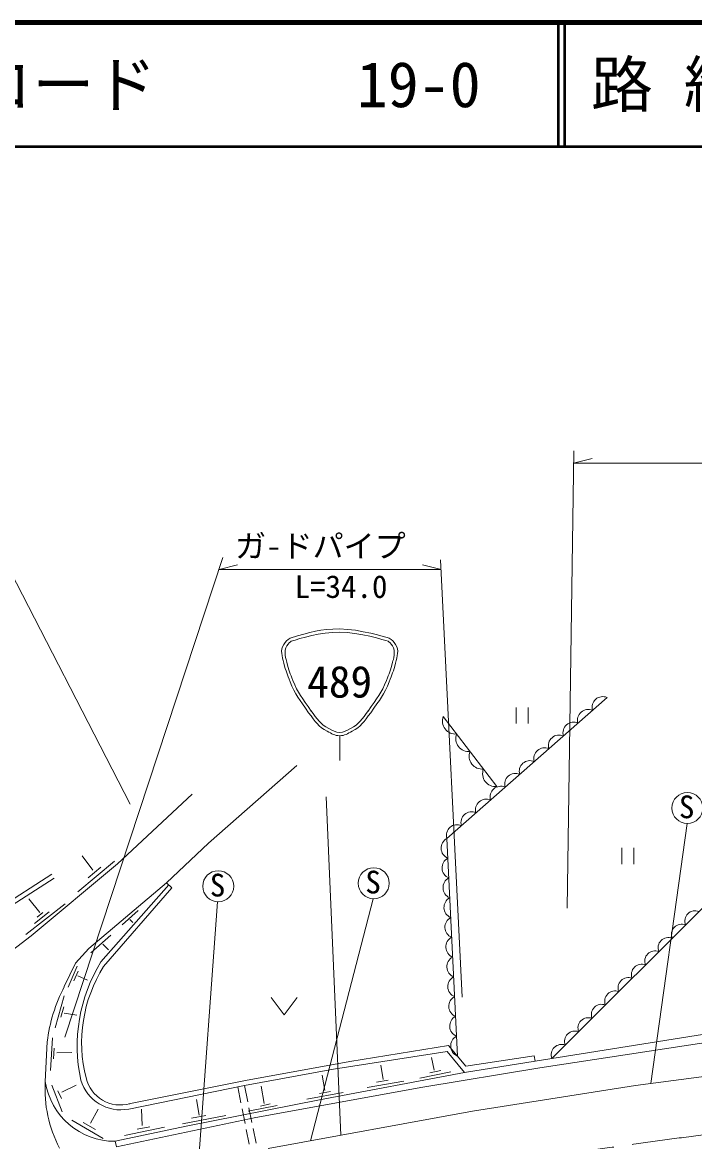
# Model space of a CAD drawing. Units: millimetres, scale not verified. Extents: x 40000 to 680000, y 20000 to 380000.
# Drawn here: x 134574 to 188738, y 289797 to 380000 of the extents above; entities that cross this region are included whole.
import ezdxf
from ezdxf.enums import TextEntityAlignment as Align

# ---------------------------------------------------------------- set-up
doc = ezdxf.new("R2010")
doc.units = ezdxf.units.MM
doc.header["$LTSCALE"] = 1000
doc.linetypes.add('CHAIN', pattern=[18.5, 12, -1.5, 3.5, -1.5])
for name, color, linetype, lineweight in [('M-BGD', 7, 'Continuous', 13), ('M-BMK', 2, 'CHAIN', 13), ('M-STR-HTXT', 7, 'Continuous', 13), ('M-STR-STRC', 7, 'Continuous', 13), ('M-TTL', 2, 'Continuous', 140), ('M-TTL-LINE', 7, 'Continuous', 50)]:
    doc.layers.add(name, color=color, linetype=linetype, lineweight=lineweight)
doc.layers.add('M-TTL-TXT', color=7, linetype='Continuous')
doc.styles.add('ＭＳ ゴシック', font='')
doc.styles.get('ＭＳ ゴシック').set_extended_font_data('MS Gothic')

msp = doc.modelspace()

# ---------------------------------------------------------------- linework, layer by layer
at = {"layer": 'M-BGD'}
for p, q in [((174347, 324797), (174347, 323497)), ((175322, 323497), (175322, 324797)), ((168486, 324062), (172805, 318412)), ((203069, 322341), (177246, 296498)), ((142226, 312189), (148261, 317790)), ((188133, 315434), (185210, 294478)), ((149563, 313847), (146195, 310640)), ((182866, 313466), (182866, 312166)), ((183841, 312166), (183841, 313466)), ((135276, 306369), (142226, 312189)), ((139029, 309938), (142000, 312409)), ((140251, 311673), (139397, 312817)), ((136942, 311343), (107712, 292525)), ((139883, 311055), (140896, 311923)), ((137128, 311042), (107898, 292224)), ((146195, 310640), (139921, 305351)), ((146365, 310483), (140907, 304280)), ((146195, 310640), (146610, 310258)), ((146610, 310258), (141110, 303902)), ((134842, 306479), (138018, 308970)), ((135967, 308260), (135091, 309373)), ((150294, 309128), (148774, 288113)), ((135538, 307366), (136738, 308313)), ((135774, 307875), (136230, 308269)), ((142601, 307272), (143905, 308435)), ((143233, 307693), (143484, 307447)), ((115138, 290977), (135276, 306369)), ((140087, 305007), (141688, 306439)), ((138857, 304169), (139921, 305351)), ((141046, 305709), (141507, 305253)), ((137953, 302285), (138857, 304169)), ((138250, 302250), (138995, 303942)), ((138724, 302768), (139057, 303530)), ((139039, 303153), (139819, 302811)), ((137946, 301543), (137209, 298958)), ((154606, 301405), (155656, 300005)), ((155656, 300005), (156706, 301405)), ((137911, 300658), (137683, 299825)), ((137946, 300158), (138954, 299983)), ((175884, 296282), (192253, 298880)), ((136418, 294634), (136583, 297832)), ((136992, 298151), (136835, 295522)), ((192490, 298230), (176278, 295742)), ((137141, 297327), (137089, 296468)), ((137361, 296942), (138561, 296985)), ((168802, 297048), (159639, 295636)), ((160949, 296261), (168920, 297535)), ((170209, 295379), (168802, 297048)), ((170314, 295865), (168920, 297535)), ((152555, 294710), (160949, 296261)), ((163639, 294794), (163458, 295970)), ((167760, 295566), (167539, 296589)), ((175884, 296282), (170209, 295379)), ((175805, 296715), (170314, 295865)), ((175805, 296715), (175884, 296282)), ((159639, 295636), (152466, 294311)), ((158511, 293156), (170209, 295379)), ((158949, 293913), (158730, 295149)), ((169084, 295408), (166594, 294900)), ((166828, 294178), (176278, 295742)), ((167401, 295329), (168277, 295540)), ((183966, 294312), (193917, 295643)), ((136957, 294349), (137790, 292193)), ((137746, 293771), (138903, 294349)), ((143138, 292832), (152555, 294710)), ((152466, 294311), (143138, 292418)), ((151933, 294203), (152184, 292931)), ((152466, 294311), (152732, 293009)), ((153388, 291732), (166828, 294178)), ((154043, 292863), (153807, 294265)), ((162365, 294169), (165310, 294671)), ((163119, 294589), (164036, 294741)), ((170854, 292249), (183966, 294312)), ((137431, 293893), (137720, 293262)), ((148805, 291937), (148594, 293199)), ((157494, 293220), (160431, 293755)), ((158511, 293676), (159396, 293843)), ((140054, 291291), (140673, 292425)), ((144229, 291085), (144177, 292400)), ((147764, 291040), (158511, 293156)), ((152280, 292440), (152513, 291263)), ((152764, 292238), (155104, 292705)), ((152832, 292519), (153072, 291344)), ((153763, 292661), (154543, 292837)), ((138552, 291514), (141088, 290058)), ((142161, 289365), (153388, 291732)), ((147477, 291240), (150961, 291910)), ((148213, 291700), (149344, 291897)), ((154383, 289245), (170854, 292249)), ((139476, 291332), (140469, 290766)), ((147764, 291040), (142047, 289821)), ((142793, 290289), (146017, 290967)), ((143822, 290809), (144847, 290993)), ((152609, 290772), (152842, 289595)), ((153172, 290854), (153412, 289678)), ((142047, 289821), (142161, 289365))]:
    msp.add_line(p, q, dxfattribs=at)
msp.add_lwpolyline([(181687, 325590), (168774, 314235), (169621, 296695)], dxfattribs=at)
for centre in [(188153, 316684), (150353, 310377), (162884, 310621)]:
    msp.add_circle(centre, 1250, dxfattribs=at)
for centre, radius, start, end in [((181338, 324803), 861, 66.11077, 196.54236), ((169455, 323684), 1040, 158.68421, 276.10423), ((180164, 323770), 861, 66.11077, 196.54236), ((178991, 322738), 861, 66.11077, 196.54236), ((170535, 322272), 1040, 158.68421, 276.10423), ((177817, 321706), 861, 66.11077, 196.54236), ((171614, 320859), 1040, 158.68421, 276.10423), ((176643, 320674), 861, 66.11077, 196.54236), ((175469, 319641), 861, 66.11077, 196.54236), ((172694, 319447), 1040, 158.68421, 276.10423), ((174295, 318609), 861, 66.11077, 196.54236), ((173121, 317577), 861, 66.11077, 196.54236), ((171947, 316545), 861, 66.11077, 196.54236), ((170773, 315512), 861, 66.11077, 196.54236), ((169600, 314480), 861, 66.11077, 196.54236), ((169199, 313456), 887, 118.63568, 246.89199), ((169276, 311862), 887, 118.63568, 246.89199), ((169353, 310267), 887, 118.63568, 246.89199), ((169430, 308673), 887, 118.63568, 246.89199), ((169507, 307078), 887, 118.63568, 246.89199), ((188777, 307572), 829, 68.41914, 201.62571), ((187701, 306495), 829, 68.41914, 201.62571), ((169584, 305484), 887, 118.63568, 246.89199), ((186625, 305418), 829, 68.41914, 201.62571), ((185549, 304341), 829, 68.41914, 201.62571), ((151978, 297488), 12988, 148.47284, 192.175), ((169661, 303889), 887, 118.63568, 246.89199), ((184473, 303264), 829, 68.41914, 201.62571), ((150918, 297764), 11569, 147.96158, 194.2103), ((149204, 296385), 12704, 152.32941, 173.46249), ((169738, 302295), 887, 118.63568, 246.89199), ((183397, 302188), 829, 68.41914, 201.62571), ((169815, 300700), 887, 118.63568, 246.89199), ((182321, 301111), 829, 68.41914, 201.62571), ((181245, 300034), 829, 68.41914, 201.62571), ((169892, 299106), 887, 118.63568, 246.89199), ((180169, 298957), 829, 68.41914, 201.62571), ((179093, 297880), 829, 68.41914, 201.62571), ((169969, 297511), 887, 118.63568, 246.89199), ((178017, 296803), 829, 68.41914, 201.62571), ((146487, 294002), 10089, 176.40908, 207.91011), ((142018, 295485), 5664, 188.64, 270.29307), ((142504, 295725), 3367, 196.84621, 280.83753), ((142473, 295601), 2852, 193.71461, 285.25956), ((273597, -342241), 634641, 89.36713, 98.61527), ((271025, -324271), 616214, 89.10539, 98.62002)]:
    msp.add_arc(centre, radius, start, end, dxfattribs=at)
at = {"layer": 'M-BMK'}
msp.add_arc((263034, -277558), 572652, 96.76228, 106.73343, dxfattribs=at)
at = {"layer": 'M-STR-HTXT'}
for p, q in [((178995, 345470), (178461, 308609)), ((178981, 344468), (180481, 344843)), ((178981, 344468), (320135, 344468)), ((132611, 337616), (143250, 316985)), ((150732, 336879), (138002, 298206)), ((168272, 336679), (170019, 301446)), ((150416, 335917), (151916, 336292)), ((150416, 335917), (168310, 335917)), ((168310, 335917), (166810, 336292)), ((162842, 309372), (157779, 289864))]:
    msp.add_line(p, q, dxfattribs=at)
at = {"layer": 'M-STR-STRC'}
for p, q in [((160139, 322508), (160139, 320508)), ((156683, 320109), (149563, 313847)), ((159052, 317583), (160220, 290310))]:
    msp.add_line(p, q, dxfattribs=at)
for points, knots in [([(156139, 330365), (157838, 330894), (158549, 331120), (160139, 331113), (161728, 331107), (163901, 330438), (164139, 330365)], [0, 0, 0, 0, 1, 1, 1, 2, 2, 2, 2]), ([(156139, 330365), (155902, 330218), (155790, 330096), (155639, 329865), (155318, 329375), (155504, 328940), (155639, 328365)], [0, 0, 0, 0, 1, 1, 1, 2, 2, 2, 2]), ([(156236, 330126), (156974, 330356), (158588, 330859), (160139, 330859), (161689, 330859), (163803, 330207), (164041, 330133)], [0, 0, 0, 0, 1, 1, 1, 2, 2, 2, 2]), ([(164139, 330365), (164375, 330218), (164488, 330096), (164639, 329865), (164960, 329375), (164773, 328940), (164639, 328365)], [0, 0, 0, 0, 1, 1, 1, 2, 2, 2, 2]), ([(156232, 330130), (156178, 330082), (155999, 329925), (155889, 329761), (155601, 329335), (155821, 328623), (155876, 328444)], [0, 0, 0, 0, 1, 1, 1, 2, 2, 2, 2]), ([(164043, 330133), (164098, 330085), (164278, 329926), (164389, 329761), (164677, 329334), (164456, 328621), (164401, 328442)], [0, 0, 0, 0, 1, 1, 1, 2, 2, 2, 2]), ([(155639, 328365), (155819, 327666), (155906, 327437), (156139, 326865), (156568, 325810), (156877, 325456), (157639, 324365)], [0, 0, 0, 0, 1, 1, 1, 2, 2, 2, 2]), ([(155876, 328444), (156053, 327757), (156139, 327532), (156367, 326970), (156792, 325925), (157098, 325574), (157853, 324494)], [0, 0, 0, 0, 1, 1, 1, 2, 2, 2, 2]), ([(164402, 328444), (164225, 327757), (164139, 327532), (163910, 326970), (163486, 325925), (163180, 325574), (162425, 324494)], [0, 0, 0, 0, 1, 1, 1, 2, 2, 2, 2]), ([(164639, 328365), (164459, 327666), (164371, 327437), (164139, 326865), (163710, 325810), (163401, 325456), (162639, 324365)], [0, 0, 0, 0, 1, 1, 1, 2, 2, 2, 2]), ([(157639, 324365), (158188, 323638), (158398, 323236), (159139, 322865), (159510, 322679), (159724, 322508), (160139, 322508), (160554, 322508), (160768, 322679), (161139, 322865), (161880, 323236), (162089, 323638), (162639, 324365)], [0, 0, 0, 0, 1, 1, 1, 2, 2, 2, 3, 3, 3, 4, 4, 4, 4]), ([(157816, 324542), (158351, 323834), (158551, 323434), (159276, 323081), (159598, 322925), (159781, 322774), (160139, 322774), (160497, 322774), (160680, 322925), (161002, 323081), (161727, 323434), (161927, 323834), (162462, 324542)], [0, 0, 0, 0, 1, 1, 1, 2, 2, 2, 3, 3, 3, 4, 4, 4, 4])]:
    msp.add_open_spline(points, degree=3, knots=knots, dxfattribs=at)
at = {"layer": 'M-TTL'}
msp.add_line((680000, 380000), (40000, 380000), dxfattribs=at)
at = {"layer": 'M-TTL-LINE'}
for p, q in [((177750, 380000), (177750, 370000)), ((178250, 380000), (178250, 370000)), ((40000, 370000), (680000, 370000))]:
    msp.add_line(p, q, dxfattribs=at)

# ---------------------------------------------------------------- texts
at = {"layer": 'M-BGD', "style": 'ＭＳ ゴシック'}
for p in [(187474, 315310), (149675, 309003), (162206, 309247)]:
    msp.add_text('S', height=1833, dxfattribs=at).set_placement(p, align=Align.BOTTOM_LEFT)
at = {"layer": 'M-STR-HTXT', "style": 'ＭＳ ゴシック'}
for s, p in [('ガ-ドパイプ', (151711, 336330)), ('L=34.0', (156508, 333063))]:
    msp.add_text(s, height=1833, dxfattribs=at).set_placement(p, align=Align.BOTTOM_LEFT)
at = {"layer": 'M-STR-STRC', "style": 'ＭＳ ゴシック'}
msp.add_text('489', height=2566, dxfattribs=at).set_placement((160139, 326865), align=Align.MIDDLE_CENTER)
at = {"layer": 'M-TTL-TXT', "style": 'ＭＳ ゴシック'}
for s, p in [('図面コード', (120380, 375000)), ('路 線 名', (180380, 375000)), ('19-0', (161521, 375000))]:
    msp.add_text(s, height=3666, dxfattribs=at).set_placement(p, align=Align.MIDDLE_LEFT)

doc.saveas('drawing.dxf')
